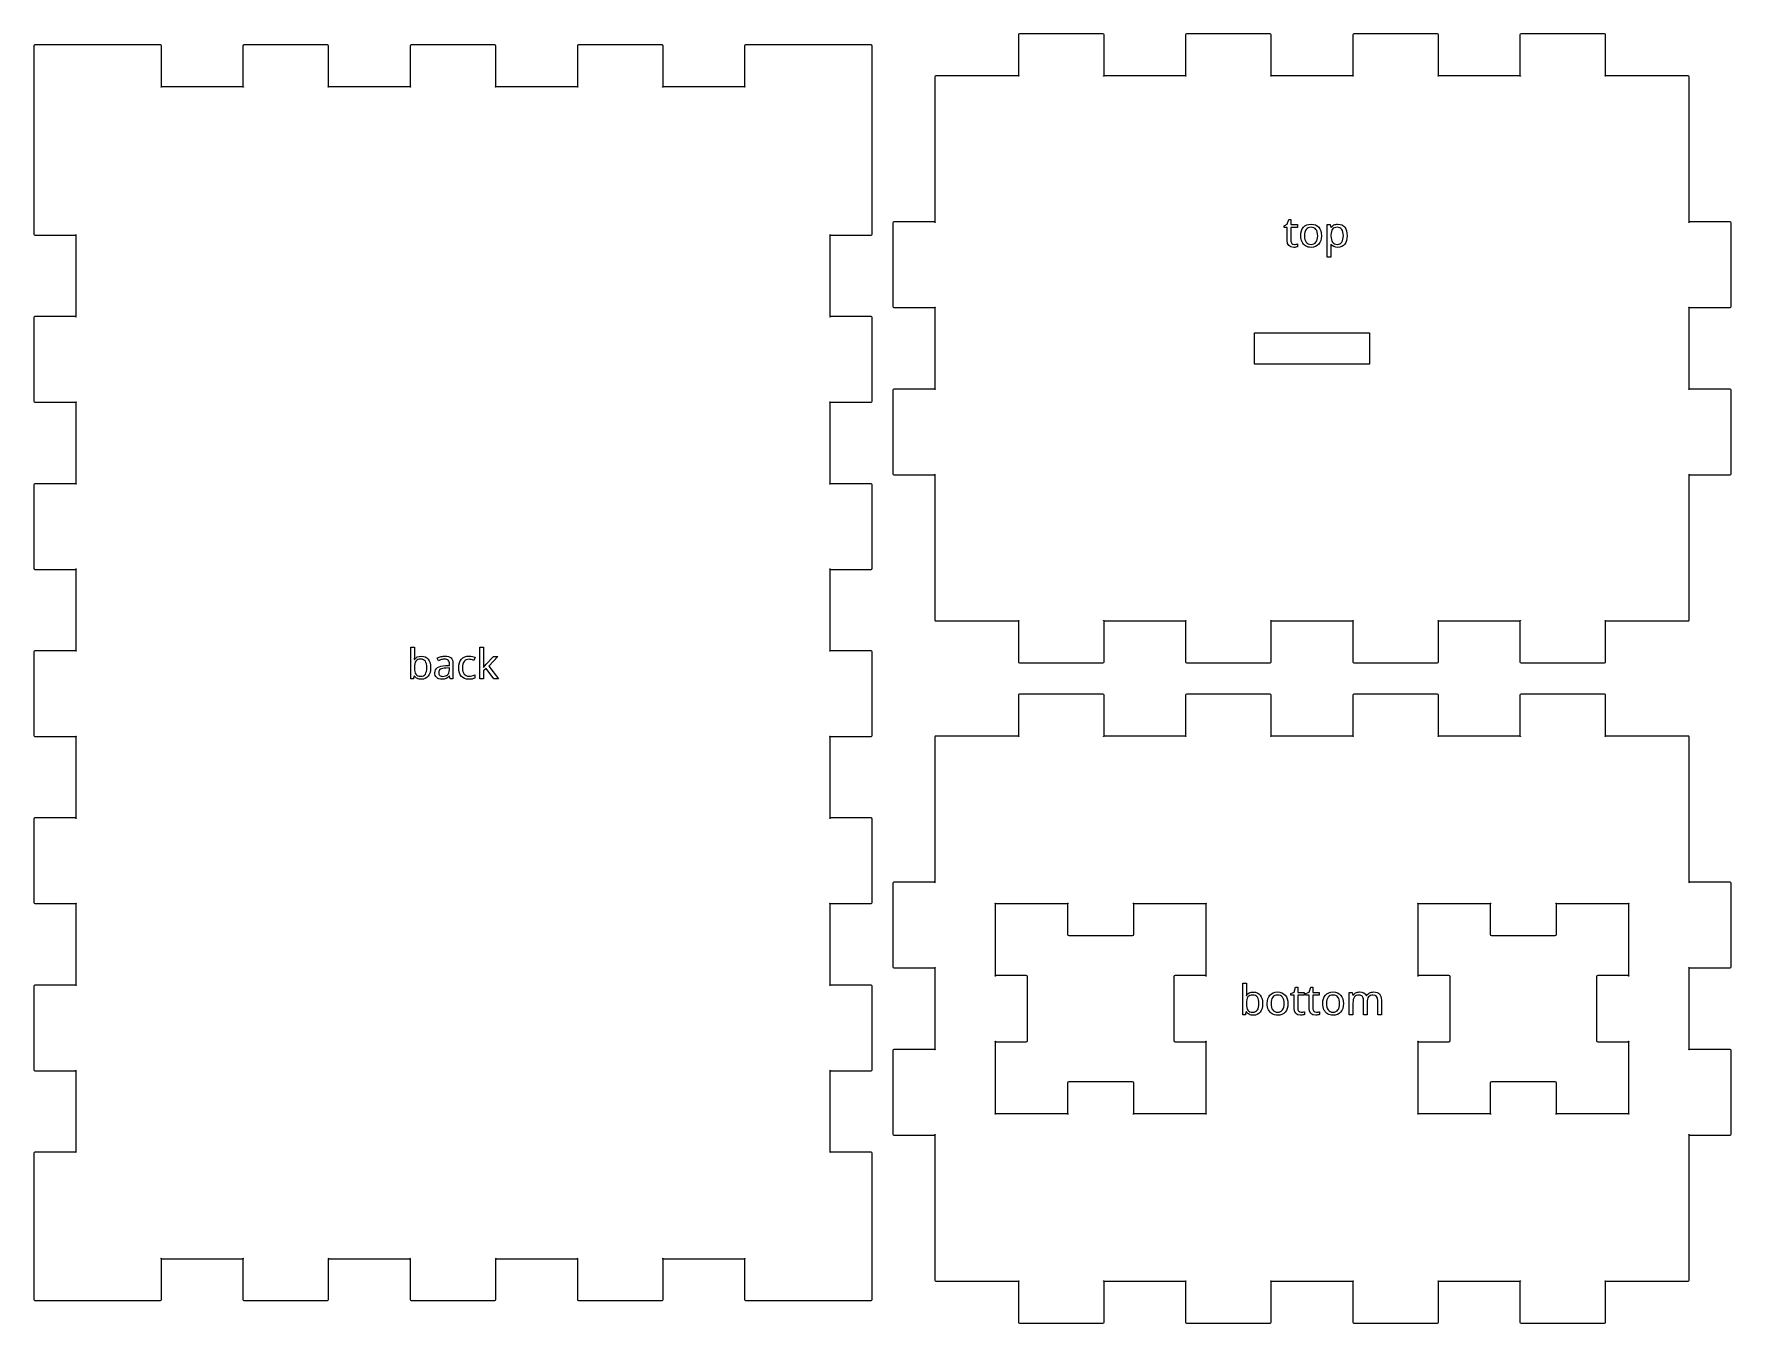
# Model space of a CAD drawing. Header units: millimetres. Extents: x 4 to 597, y 21 to 392.
# Drawn here: x 3.8 to 166.2, y 21 to 144.4 of the extents above; entities that cross this region are included whole.
import ezdxf

# ---------------------------------------------------------------- set-up
doc = ezdxf.new("R2010")
doc.units = ezdxf.units.MM
doc.layers.add('Layer_1', color=7, linetype='CONTINUOUS')

msp = doc.modelspace()

# ---------------------------------------------------------------- linework, layer by layer
at = {"layer": 'Layer_1', "color": 7}
for p, q in [((3.7934, 143.252), (3.7934, 139.252)), ((7.8934, 143.352), (3.8934, 143.352)), ((15.8934, 143.352), (7.8934, 143.352)), ((15.9934, 139.352), (15.9934, 143.252)), ((23.7934, 143.252), (23.7934, 139.352)), ((31.8934, 143.352), (23.8934, 143.352)), ((31.9934, 139.352), (31.9934, 143.252)), ((39.7934, 143.252), (39.7934, 139.352)), ((47.8934, 143.352), (39.8934, 143.352)), ((47.9934, 139.352), (47.9934, 143.252)), ((55.7934, 143.252), (55.7934, 139.352)), ((63.8934, 143.352), (55.8934, 143.352)), ((63.9934, 139.352), (63.9934, 143.252)), ((71.7934, 143.252), (71.7934, 139.352)), ((79.8934, 143.352), (71.8934, 143.352)), ((83.8934, 143.352), (79.8934, 143.352)), ((83.9934, 139.252), (83.9934, 143.252)), ((97.993404, 144.310309), (97.993404, 140.410309)), ((106.0934, 144.410309), (98.093404, 144.410309)), ((106.1934, 140.410309), (106.1934, 144.310309)), ((113.9934, 144.310309), (113.9934, 140.410309)), ((122.0934, 144.410309), (114.0934, 144.410309)), ((122.1934, 140.410309), (122.1934, 144.310309)), ((129.9934, 144.310309), (129.9934, 140.410309)), ((138.0934, 144.410309), (130.0934, 144.410309)), ((138.1934, 140.410309), (138.1934, 144.310309)), ((145.9934, 144.310309), (145.9934, 140.410309)), ((154.0934, 144.410309), (146.0934, 144.410309)), ((154.1934, 140.410309), (154.1934, 144.310309)), ((89.993404, 140.310309), (89.993404, 126.410309)), ((97.993404, 140.410309), (90.093404, 140.410309)), ((113.9934, 140.410309), (106.1934, 140.410309)), ((129.9934, 140.410309), (122.1934, 140.410309)), ((145.9934, 140.410309), (138.1934, 140.410309)), ((162.0934, 140.410309), (154.1934, 140.410309)), ((162.1934, 126.410309), (162.1934, 140.310309)), ((3.7934, 139.252), (3.7934, 125.252)), ((23.7934, 139.352), (15.9934, 139.352)), ((39.7934, 139.352), (31.9934, 139.352)), ((55.7934, 139.352), (47.9934, 139.352)), ((71.7934, 139.352), (63.9934, 139.352)), ((83.9934, 125.252), (83.9934, 139.252)), ((3.8934, 125.152), (7.7934, 125.152)), ((7.7934, 125.152), (7.7934, 117.352)), ((79.9934, 117.352), (79.9934, 125.152)), ((79.9934, 125.152), (83.8934, 125.152)), ((85.993404, 126.310309), (85.993404, 118.310309)), ((89.993404, 126.410309), (86.093404, 126.410309)), ((123.41692, 126.052929), (123.72356, 126.193559)), ((123.41692, 125.884969), (123.41692, 126.052929)), ((123.71966, 125.884969), (123.41692, 125.884969)), ((123.71966, 124.636919), (123.71966, 125.884969)), ((123.72356, 126.193559), (123.86419, 126.650589)), ((123.86419, 126.650589), (124.07317, 126.650589)), ((124.07317, 126.650589), (124.07317, 126.158399)), ((124.07317, 126.158399), (124.69231, 126.158399)), ((124.69231, 125.884969), (124.07317, 125.884969)), ((124.07317, 125.884969), (124.07317, 124.646679)), ((124.69231, 126.158399), (124.69231, 125.884969)), ((125.37981, 125.090059), (125.37981, 125.090059)), ((126.99895, 125.090059), (126.99895, 125.090059)), ((127.5558, 123.052929), (127.5558, 126.158399)), ((127.5558, 126.158399), (127.84486, 126.158399)), ((127.84486, 126.158399), (127.89176, 125.865429)), ((127.89176, 125.865429), (127.90736, 125.865429)), ((127.90715, 125.158419), (127.90715, 125.090019)), ((128.51262, 125.902519), (128.51262, 125.902559)), ((166.0934, 126.410309), (162.1934, 126.410309)), ((166.1934, 118.310309), (166.1934, 126.310309)), ((124.40912, 124.261929), (124.40911, 124.261939)), ((124.70794, 124.306839), (124.70794, 124.037309)), ((127.90716, 124.285379), (127.88376, 124.285379)), ((127.88376, 124.285379), (127.89176, 124.205279)), ((127.90736, 123.933789), (127.90736, 123.052929)), ((128.57142, 123.974779), (128.57122, 123.974829)), ((127.90736, 123.052929), (127.5558, 123.052929)), ((3.7934, 117.252), (3.7934, 109.252)), ((7.7934, 117.352), (3.8934, 117.352)), ((83.8934, 117.352), (79.9934, 117.352)), ((83.9934, 109.252), (83.9934, 117.252)), ((86.093404, 118.210309), (89.993404, 118.210309)), ((89.993404, 118.210309), (89.993404, 110.410309)), ((162.1934, 110.410309), (162.1934, 118.210309)), ((162.1934, 118.210309), (166.0934, 118.210309)), ((120.59348, 115.810249), (131.593332, 115.810249)), ((120.59348, 112.810398), (120.59348, 115.810249)), ((131.593332, 115.810249), (131.593332, 112.810398)), ((131.593332, 112.810398), (120.59348, 112.810398)), ((3.8934, 109.152), (7.7934, 109.152)), ((7.7934, 109.152), (7.7934, 101.352)), ((79.9934, 101.352), (79.9934, 109.152)), ((79.9934, 109.152), (83.8934, 109.152)), ((85.993404, 110.310309), (85.993404, 102.310309)), ((89.993404, 110.410309), (86.093404, 110.410309)), ((166.0934, 110.410309), (162.1934, 110.410309)), ((166.1934, 102.310309), (166.1934, 110.310309)), ((3.7934, 101.252), (3.7934, 93.252)), ((7.7934, 101.352), (3.8934, 101.352)), ((83.8934, 101.352), (79.9934, 101.352)), ((83.9934, 93.252), (83.9934, 101.252)), ((86.093404, 102.210309), (89.993404, 102.210309)), ((89.993404, 102.210309), (89.993404, 88.310309)), ((162.1934, 88.310309), (162.1934, 102.210309)), ((162.1934, 102.210309), (166.0934, 102.210309)), ((3.8934, 93.152), (7.7934, 93.152)), ((7.7934, 93.152), (7.7934, 85.352)), ((79.9934, 85.352), (79.9934, 93.152)), ((79.9934, 93.152), (83.8934, 93.152)), ((90.093404, 88.210309), (97.993404, 88.210309)), ((97.993404, 88.210309), (97.993404, 84.310309)), ((106.1934, 84.310309), (106.1934, 88.210309)), ((106.1934, 88.210309), (113.9934, 88.210309)), ((113.9934, 88.210309), (113.9934, 84.310309)), ((122.1934, 84.310309), (122.1934, 88.210309)), ((122.1934, 88.210309), (129.9934, 88.210309)), ((129.9934, 88.210309), (129.9934, 84.310309)), ((138.1934, 84.310309), (138.1934, 88.210309)), ((138.1934, 88.210309), (145.9934, 88.210309)), ((145.9934, 88.210309), (145.9934, 84.310309)), ((154.1934, 84.310309), (154.1934, 88.210309)), ((154.1934, 88.210309), (162.0934, 88.210309)), ((3.7934, 85.252), (3.7934, 77.252)), ((7.7934, 85.352), (3.8934, 85.352)), ((39.852384, 82.663719), (39.852384, 85.702781)), ((39.852384, 85.702781), (40.203946, 85.702781)), ((40.184415, 84.523094), (40.203946, 84.523094)), ((40.203946, 85.702781), (40.203946, 84.9645)), ((40.809415, 84.552391), (40.809415, 84.552391)), ((40.868009, 84.843406), (40.868009, 84.843406)), ((42.500822, 84.396141), (42.3934, 84.659812)), ((46.004728, 84.732078), (45.897306, 84.439109)), ((46.477384, 82.663719), (46.477384, 85.702781)), ((46.477384, 85.702781), (46.825041, 85.702781)), ((46.825041, 85.702781), (46.825041, 84.114891)), ((47.0809, 84.083641), (47.766447, 84.80825)), ((48.176603, 84.80825), (47.309416, 83.892234)), ((47.766447, 84.80825), (48.176603, 84.80825)), ((83.8934, 85.352), (79.9934, 85.352)), ((83.9934, 77.252), (83.9934, 85.252)), ((40.203947, 82.935203), (40.176603, 82.935203)), ((40.203947, 83.747703), (40.203947, 83.732078)), ((42.912931, 82.907859), (42.912931, 82.907859)), ((43.186369, 83.943016), (43.54965, 83.956687)), ((43.545744, 83.712547), (43.229337, 83.698875)), ((43.545744, 83.519187), (43.545744, 83.712547)), ((43.54965, 83.956687), (43.54965, 84.083641)), ((43.569181, 82.968406), (43.553556, 82.968406)), ((43.63754, 82.663719), (43.569181, 82.968406)), ((43.8934, 84.124656), (43.8934, 82.663719)), ((45.969572, 83.052391), (45.969572, 82.739891)), ((46.825041, 84.114891), (46.809416, 83.767234)), ((46.809416, 83.767234), (46.825041, 83.767234)), ((46.825041, 83.767234), (46.944181, 83.919578)), ((47.069181, 83.663719), (46.825041, 83.450828)), ((46.825041, 83.450828), (46.825041, 82.663719)), ((46.944181, 83.919578), (47.0809, 84.083641)), ((47.813322, 82.663719), (47.069181, 83.663719)), ((47.309416, 83.892234), (48.23715, 82.663719)), ((98.093404, 84.210309), (106.0934, 84.210309)), ((114.0934, 84.210309), (122.0934, 84.210309)), ((130.0934, 84.210309), (138.0934, 84.210309)), ((146.0934, 84.210309), (154.0934, 84.210309)), ((40.104337, 82.663719), (39.852384, 82.663719)), ((43.8934, 82.663719), (43.63754, 82.663719)), ((45.416837, 82.624656), (45.416837, 82.624656)), ((46.825041, 82.663719), (46.477384, 82.663719)), ((48.23715, 82.663719), (47.813322, 82.663719)), ((97.993404, 81.096199), (97.993404, 77.196199)), ((106.0934, 81.196199), (98.093404, 81.196199)), ((106.1934, 77.196199), (106.1934, 81.096199)), ((113.9934, 81.096199), (113.9934, 77.196199)), ((122.0934, 81.196199), (114.0934, 81.196199)), ((122.1934, 77.196199), (122.1934, 81.096199)), ((129.9934, 81.096199), (129.9934, 77.196199)), ((138.0934, 81.196199), (130.0934, 81.196199)), ((138.1934, 77.196199), (138.1934, 81.096199)), ((145.9934, 81.096199), (145.9934, 77.196199)), ((154.0934, 81.196199), (146.0934, 81.196199)), ((154.1934, 77.196199), (154.1934, 81.096199)), ((3.8934, 77.152), (7.7934, 77.152)), ((7.7934, 77.152), (7.7934, 69.352)), ((79.9934, 69.352), (79.9934, 77.152)), ((79.9934, 77.152), (83.8934, 77.152)), ((89.993404, 77.096199), (89.993404, 63.196199)), ((97.993404, 77.196199), (90.093404, 77.196199)), ((113.9934, 77.196199), (106.1934, 77.196199)), ((129.9934, 77.196199), (122.1934, 77.196199)), ((145.9934, 77.196199), (138.1934, 77.196199)), ((162.0934, 77.196199), (154.1934, 77.196199)), ((162.1934, 63.196199), (162.1934, 77.096199)), ((3.7934, 69.252), (3.7934, 61.252)), ((7.7934, 69.352), (3.8934, 69.352)), ((83.8934, 69.352), (79.9934, 69.352)), ((83.9934, 61.252), (83.9934, 69.252)), ((85.993404, 63.096199), (85.993404, 55.096199)), ((89.993404, 63.196199), (86.093404, 63.196199)), ((166.0934, 63.196199), (162.1934, 63.196199)), ((166.1934, 55.096199), (166.1934, 63.096199)), ((3.8934, 61.152), (7.7934, 61.152)), ((7.7934, 61.152), (7.7934, 53.352)), ((79.9934, 53.352), (79.9934, 61.152)), ((79.9934, 61.152), (83.8934, 61.152)), ((95.814629, 58.215539), (95.814629, 61.154819)), ((95.814629, 61.154819), (98.753949, 61.154819)), ((98.753949, 61.154819), (102.710336, 61.154819)), ((102.710336, 61.154819), (102.710336, 58.215539)), ((109.036476, 58.215539), (109.036476, 61.154819)), ((109.036476, 61.154819), (112.992866, 61.154819)), ((112.992866, 61.154819), (115.932176, 61.154819)), ((115.932176, 61.154819), (115.932176, 58.215539)), ((136.254636, 58.215539), (136.254636, 61.154819)), ((136.254636, 61.154819), (139.193956, 61.154819)), ((139.193956, 61.154819), (143.150336, 61.154819)), ((143.150336, 61.154819), (143.150336, 58.215539)), ((149.476476, 58.215539), (149.476476, 61.154819)), ((149.476476, 61.154819), (153.432866, 61.154819)), ((153.432866, 61.154819), (156.372176, 61.154819)), ((156.372176, 61.154819), (156.372176, 58.215539)), ((95.814629, 54.259219), (95.814629, 58.215539)), ((102.822216, 58.103669), (108.924606, 58.103669)), ((115.932176, 58.215539), (115.932176, 54.259219)), ((136.254636, 54.259219), (136.254636, 58.215539)), ((143.262216, 58.103669), (149.364606, 58.103669)), ((156.372176, 58.215539), (156.372176, 54.259219)), ((86.093404, 54.996199), (89.993404, 54.996199)), ((89.993404, 54.996199), (89.993404, 47.196199)), ((98.753949, 54.259219), (95.814629, 54.259219)), ((98.865819, 48.045059), (98.865819, 54.147349)), ((112.880986, 54.147349), (112.880986, 48.045059)), ((115.932176, 54.259219), (112.992866, 54.259219)), ((139.193956, 54.259219), (136.254636, 54.259219)), ((139.305826, 48.045059), (139.305826, 54.147349)), ((153.320986, 54.147349), (153.320986, 48.045059)), ((156.372176, 54.259219), (153.432866, 54.259219)), ((162.1934, 47.196199), (162.1934, 54.996199)), ((162.1934, 54.996199), (166.0934, 54.996199)), ((3.7934, 53.252), (3.7934, 45.252)), ((7.7934, 53.352), (3.8934, 53.352)), ((83.8934, 53.352), (79.9934, 53.352)), ((83.9934, 45.252), (83.9934, 53.252)), ((119.46939, 50.507889), (119.46939, 53.546949)), ((119.46939, 53.546949), (119.82095, 53.546949)), ((119.80145, 52.367269), (119.82095, 52.367269)), ((119.82095, 53.546949), (119.82095, 52.808669)), ((120.4264, 52.396599), (120.4264, 52.396579)), ((120.48501, 52.687579), (120.485, 52.687599)), ((124.07483, 52.546949), (124.38147, 52.687579)), ((124.07483, 52.378979), (124.07483, 52.546949)), ((124.37757, 52.378979), (124.07483, 52.378979)), ((124.37757, 51.130939), (124.37757, 52.378979)), ((124.38147, 52.687579), (124.5221, 53.144609)), ((124.5221, 53.144609), (124.73108, 53.144609)), ((124.73108, 53.144609), (124.73108, 52.652419)), ((124.73108, 52.652419), (125.35022, 52.652419)), ((125.35022, 52.378979), (124.73108, 52.378979)), ((124.73108, 52.378979), (124.73108, 51.140699)), ((125.35022, 52.652419), (125.35022, 52.378979)), ((125.51819, 52.546949), (125.82483, 52.687579)), ((125.51819, 52.378979), (125.51819, 52.546949)), ((125.82093, 52.378979), (125.51819, 52.378979)), ((125.82093, 51.130939), (125.82093, 52.378979)), ((125.82483, 52.687579), (125.96546, 53.144609)), ((125.96546, 53.144609), (126.17444, 53.144609)), ((126.17444, 53.144609), (126.17444, 52.652419)), ((126.17444, 52.652419), (126.79358, 52.652419)), ((126.79358, 52.378979), (126.17444, 52.378979)), ((126.17444, 52.378979), (126.17444, 51.140699)), ((126.79358, 52.652419), (126.79358, 52.378979)), ((129.65687, 50.507909), (129.65687, 52.652439)), ((129.65687, 52.652439), (129.94007, 52.652439)), ((129.94007, 52.652439), (129.99277, 52.359469)), ((129.99277, 52.359469), (130.01227, 52.359469)), ((131.30134, 52.332139), (131.32084, 52.332139)), ((119.72134, 50.507889), (119.46939, 50.507889)), ((119.82094, 50.779369), (119.79364, 50.779369)), ((119.82093, 51.591889), (119.82093, 51.576289)), ((122.17444, 51.584079), (122.17444, 51.584079)), ((123.79358, 51.584079), (123.79358, 51.584079)), ((125.06703, 50.755949), (125.06702, 50.755959)), ((125.36585, 50.800859), (125.36585, 50.531329)), ((126.51039, 50.755949), (126.51038, 50.755959)), ((126.80921, 50.800859), (126.80921, 50.531329)), ((127.48108, 51.584079), (127.48108, 51.584079)), ((129.10022, 51.584079), (129.10022, 51.584079)), ((130.00843, 50.507909), (129.65687, 50.507909)), ((130.00843, 51.619239), (130.00843, 50.507909)), ((131.02015, 50.507909), (131.02015, 51.888769)), ((131.36976, 50.507909), (131.02015, 50.507909)), ((131.36976, 51.691499), (131.36976, 50.507909)), ((132.38538, 50.507909), (132.38538, 51.888769)), ((132.73295, 50.507869), (132.38538, 50.507909)), ((132.73295, 51.904349), (132.73295, 50.507869)), ((85.993404, 47.096199), (85.993404, 39.096199)), ((89.993404, 47.196199), (86.093404, 47.196199)), ((95.814629, 43.976859), (95.814629, 47.933179)), ((95.814629, 47.933179), (98.753949, 47.933179)), ((112.992866, 47.933179), (115.932176, 47.933179)), ((115.932176, 47.933179), (115.932176, 43.976859)), ((136.254636, 43.976859), (136.254636, 47.933179)), ((136.254636, 47.933179), (139.193956, 47.933179)), ((153.432866, 47.933179), (156.372176, 47.933179)), ((156.372176, 47.933179), (156.372176, 43.976859)), ((166.0934, 47.196199), (162.1934, 47.196199)), ((166.1934, 39.096199), (166.1934, 47.096199)), ((3.8934, 45.152), (7.7934, 45.152)), ((7.7934, 45.152), (7.7934, 37.352)), ((79.9934, 37.352), (79.9934, 45.152)), ((79.9934, 45.152), (83.8934, 45.152)), ((95.814629, 41.037579), (95.814629, 43.976859)), ((102.710336, 43.976859), (102.710336, 41.037579)), ((108.924606, 44.088729), (102.822216, 44.088729)), ((109.036476, 41.037579), (109.036476, 43.976859)), ((115.932176, 43.976859), (115.932176, 41.037579)), ((136.254636, 41.037579), (136.254636, 43.976859)), ((143.150336, 43.976859), (143.150336, 41.037579)), ((149.364606, 44.088729), (143.262216, 44.088729)), ((149.476476, 41.037579), (149.476476, 43.976859)), ((156.372176, 43.976859), (156.372176, 41.037579)), ((98.753949, 41.037579), (95.814629, 41.037579)), ((102.710336, 41.037579), (98.753949, 41.037579)), ((112.992866, 41.037579), (109.036476, 41.037579)), ((115.932176, 41.037579), (112.992866, 41.037579)), ((139.193956, 41.037579), (136.254636, 41.037579)), ((143.150336, 41.037579), (139.193956, 41.037579)), ((153.432866, 41.037579), (149.476476, 41.037579)), ((156.372176, 41.037579), (153.432866, 41.037579)), ((86.093404, 38.996199), (89.993404, 38.996199)), ((89.993404, 38.996199), (89.993404, 25.096199)), ((162.1934, 25.096199), (162.1934, 38.996199)), ((162.1934, 38.996199), (166.0934, 38.996199)), ((3.7934, 37.252), (3.7934, 23.252)), ((7.7934, 37.352), (3.8934, 37.352)), ((83.8934, 37.352), (79.9934, 37.352)), ((83.9934, 23.252), (83.9934, 37.252)), ((15.9934, 23.252), (15.9934, 27.152)), ((15.9934, 27.152), (23.7934, 27.152)), ((23.7934, 27.152), (23.7934, 23.252)), ((31.9934, 23.252), (31.9934, 27.152)), ((31.9934, 27.152), (39.7934, 27.152)), ((39.7934, 27.152), (39.7934, 23.252)), ((47.9934, 23.252), (47.9934, 27.152)), ((47.9934, 27.152), (55.7934, 27.152)), ((55.7934, 27.152), (55.7934, 23.252)), ((63.9934, 23.252), (63.9934, 27.152)), ((63.9934, 27.152), (71.7934, 27.152)), ((71.7934, 27.152), (71.7934, 23.252)), ((90.093404, 24.996199), (97.993404, 24.996199)), ((97.993404, 24.996199), (97.993404, 21.096199)), ((106.1934, 21.096199), (106.1934, 24.996199)), ((106.1934, 24.996199), (113.9934, 24.996199)), ((113.9934, 24.996199), (113.9934, 21.096199)), ((122.1934, 21.096199), (122.1934, 24.996199)), ((122.1934, 24.996199), (129.9934, 24.996199)), ((129.9934, 24.996199), (129.9934, 21.096199)), ((138.1934, 21.096199), (138.1934, 24.996199)), ((138.1934, 24.996199), (145.9934, 24.996199)), ((145.9934, 24.996199), (145.9934, 21.096199)), ((154.1934, 21.096199), (154.1934, 24.996199)), ((154.1934, 24.996199), (162.0934, 24.996199)), ((3.8934, 23.152), (7.8934, 23.152)), ((7.8934, 23.152), (15.8934, 23.152)), ((23.8934, 23.152), (31.8934, 23.152)), ((39.8934, 23.152), (47.8934, 23.152)), ((55.8934, 23.152), (63.8934, 23.152)), ((71.8934, 23.152), (79.8934, 23.152)), ((79.8934, 23.152), (83.8934, 23.152)), ((98.093404, 20.996199), (106.0934, 20.996199)), ((114.0934, 20.996199), (122.0934, 20.996199)), ((130.0934, 20.996199), (138.0934, 20.996199)), ((146.0934, 20.996199), (154.0934, 20.996199))]:
    msp.add_line(p, q, dxfattribs=at)
for points in [[(3.8934, 143.352), (3.8384, 143.352), (3.7934, 143.307), (3.7934, 143.252)], [(15.9934, 143.252), (15.9934, 143.307), (15.9484, 143.352), (15.8934, 143.352)], [(23.8934, 143.352), (23.8384, 143.352), (23.7934, 143.307), (23.7934, 143.252)], [(31.9934, 143.252), (31.9934, 143.307), (31.9484, 143.352), (31.8934, 143.352)], [(39.8934, 143.352), (39.8384, 143.352), (39.7934, 143.307), (39.7934, 143.252)], [(47.9934, 143.252), (47.9934, 143.307), (47.9484, 143.352), (47.8934, 143.352)], [(55.8934, 143.352), (55.8384, 143.352), (55.7934, 143.307), (55.7934, 143.252)], [(63.9934, 143.252), (63.9934, 143.307), (63.9484, 143.352), (63.8934, 143.352)], [(71.8934, 143.352), (71.8384, 143.352), (71.7934, 143.307), (71.7934, 143.252)], [(83.9934, 143.252), (83.9934, 143.307), (83.9484, 143.352), (83.8934, 143.352)], [(98.093404, 144.410309), (98.038404, 144.410309), (97.993404, 144.365309), (97.993404, 144.310309)], [(106.1934, 144.310309), (106.1934, 144.365309), (106.1484, 144.410309), (106.0934, 144.410309)], [(114.0934, 144.410309), (114.0384, 144.410309), (113.9934, 144.365309), (113.9934, 144.310309)], [(122.1934, 144.310309), (122.1934, 144.365309), (122.1484, 144.410309), (122.0934, 144.410309)], [(130.0934, 144.410309), (130.0384, 144.410309), (129.9934, 144.365309), (129.9934, 144.310309)], [(138.1934, 144.310309), (138.1934, 144.365309), (138.1484, 144.410309), (138.0934, 144.410309)], [(146.0934, 144.410309), (146.0384, 144.410309), (145.9934, 144.365309), (145.9934, 144.310309)], [(154.1934, 144.310309), (154.1934, 144.365309), (154.1484, 144.410309), (154.0934, 144.410309)], [(90.093404, 140.410309), (90.038404, 140.410309), (89.993404, 140.365309), (89.993404, 140.310309)], [(97.993404, 140.410309), (97.993404, 140.310309), (98.093404, 140.410309), (97.993404, 140.410309)], [(106.1934, 140.410309), (106.0934, 140.410309), (106.1934, 140.310309), (106.1934, 140.410309)], [(113.9934, 140.410309), (113.9934, 140.310309), (114.0934, 140.410309), (113.9934, 140.410309)], [(122.1934, 140.410309), (122.0934, 140.410309), (122.1934, 140.310309), (122.1934, 140.410309)], [(129.9934, 140.410309), (129.9934, 140.310309), (130.0934, 140.410309), (129.9934, 140.410309)], [(138.1934, 140.410309), (138.0934, 140.410309), (138.1934, 140.310309), (138.1934, 140.410309)], [(145.9934, 140.410309), (145.9934, 140.310309), (146.0934, 140.410309), (145.9934, 140.410309)], [(154.1934, 140.410309), (154.0934, 140.410309), (154.1934, 140.310309), (154.1934, 140.410309)], [(162.1934, 140.310309), (162.1934, 140.365309), (162.1484, 140.410309), (162.0934, 140.410309)], [(15.9934, 139.352), (15.8934, 139.352), (15.9934, 139.252), (15.9934, 139.352)], [(23.7934, 139.352), (23.7934, 139.252), (23.8934, 139.352), (23.7934, 139.352)], [(31.9934, 139.352), (31.8934, 139.352), (31.9934, 139.252), (31.9934, 139.352)], [(39.7934, 139.352), (39.7934, 139.252), (39.8934, 139.352), (39.7934, 139.352)], [(47.9934, 139.352), (47.8934, 139.352), (47.9934, 139.252), (47.9934, 139.352)], [(55.7934, 139.352), (55.7934, 139.252), (55.8934, 139.352), (55.7934, 139.352)], [(63.9934, 139.352), (63.8934, 139.352), (63.9934, 139.252), (63.9934, 139.352)], [(71.7934, 139.352), (71.7934, 139.252), (71.8934, 139.352), (71.7934, 139.352)], [(3.7934, 125.252), (3.7934, 125.197), (3.8384, 125.152), (3.8934, 125.152)], [(7.7934, 125.152), (7.8934, 125.152), (7.7934, 125.252), (7.7934, 125.152)], [(79.9934, 125.152), (79.9934, 125.252), (79.8934, 125.152), (79.9934, 125.152)], [(83.8934, 125.152), (83.9484, 125.152), (83.9934, 125.197), (83.9934, 125.252)], [(86.093404, 126.410309), (86.038404, 126.410309), (85.993404, 126.365309), (85.993404, 126.310309)], [(89.993404, 126.410309), (89.993404, 126.310309), (90.093404, 126.410309), (89.993404, 126.410309)], [(125.01653, 125.090059), (125.01653, 125.439019), (125.10377, 125.710506), (125.27825, 125.904519)], [(125.13763, 124.500219), (125.056897, 124.669492), (125.01653, 124.866106), (125.01653, 125.090059)], [(125.27825, 125.904519), (125.45273, 126.099832), (125.697523, 126.197489), (126.01263, 126.197489)], [(126.00286, 125.902559), (125.587493, 125.902559), (125.37981, 125.631726), (125.37981, 125.090059)], [(125.37981, 125.090059), (125.37981, 124.820532), (125.432547, 124.615456), (125.53802, 124.474829)], [(126.47356, 125.697489), (126.366793, 125.834202), (126.209893, 125.902559), (126.00286, 125.902559)], [(126.01263, 126.197489), (126.31471, 126.197489), (126.554293, 126.097879), (126.73138, 125.898659)], [(126.63567, 125.090059), (126.63567, 125.359592), (126.581633, 125.562069), (126.47356, 125.697489)], [(126.47552, 124.474829), (126.582287, 124.615456), (126.63567, 124.820532), (126.63567, 125.090059)], [(126.73138, 125.898659), (126.90976, 125.700739), (126.99895, 125.431206), (126.99895, 125.090059)], [(126.99895, 125.090059), (126.99895, 124.739799), (126.91041, 124.466362), (126.73333, 124.269749)], [(128.05168, 125.722879), (127.957927, 125.603086), (127.90975, 125.414932), (127.90715, 125.158419)], [(127.90715, 125.090019), (127.90715, 124.799659), (127.955327, 124.589372), (128.05168, 124.459159)], [(127.90736, 125.865429), (127.990693, 125.982622), (128.087047, 126.067259), (128.19642, 126.119339)], [(128.51262, 125.902559), (128.30038, 125.902559), (128.146733, 125.842666), (128.05168, 125.722879)], [(128.19642, 126.119339), (128.305793, 126.171406), (128.432097, 126.197439), (128.57533, 126.197439)], [(128.94035, 125.693539), (128.84009, 125.832859), (128.697513, 125.902519), (128.51262, 125.902519)], [(128.57533, 126.197439), (128.853977, 126.197439), (129.07012, 126.100432), (129.22376, 125.906419)], [(129.09269, 125.093929), (129.09269, 125.355649), (129.04191, 125.555519), (128.94035, 125.693539)], [(128.94035, 124.484559), (129.04191, 124.630392), (129.09269, 124.833516), (129.09269, 125.093929)], [(129.22376, 125.906419), (129.378713, 125.713712), (129.45619, 125.441576), (129.45619, 125.090009)], [(129.45619, 125.090009), (129.45619, 124.739749), (129.378713, 124.466312), (129.22376, 124.269699)], [(162.1934, 126.410309), (162.0934, 126.410309), (162.1934, 126.310309), (162.1934, 126.410309)], [(166.1934, 126.310309), (166.1934, 126.365309), (166.1484, 126.410309), (166.0934, 126.410309)], [(124.34856, 123.974809), (123.929293, 123.974809), (123.71966, 124.195512), (123.71966, 124.636919)], [(124.07317, 124.646679), (124.07317, 124.522986), (124.10247, 124.427936), (124.16107, 124.361529)], [(124.16107, 124.361529), (124.220937, 124.295129), (124.30362, 124.261929), (124.40912, 124.261929)], [(124.5556, 123.996309), (124.487887, 123.981976), (124.418873, 123.974809), (124.34856, 123.974809)], [(124.40911, 124.261939), (124.45471, 124.261939), (124.508097, 124.266506), (124.56927, 124.275639)], [(124.70794, 124.037309), (124.675407, 124.022976), (124.624627, 124.009309), (124.5556, 123.996309)], [(124.56927, 124.275639), (124.63047, 124.284772), (124.676693, 124.295172), (124.70794, 124.306839)], [(125.48333, 124.109599), (125.33359, 124.200739), (125.218357, 124.330946), (125.13763, 124.500219)], [(125.99895, 123.974829), (125.804943, 123.974829), (125.63307, 124.019752), (125.48333, 124.109599)], [(125.53802, 124.474829), (125.644787, 124.335509), (125.801687, 124.265849), (126.00872, 124.265849)], [(126.73333, 124.269749), (126.556243, 124.073136), (126.31145, 123.974829), (125.99895, 123.974829)], [(126.00872, 124.265849), (126.213147, 124.265849), (126.368747, 124.335509), (126.47552, 124.474829)], [(127.89176, 124.205279), (127.90216, 124.103712), (127.90736, 124.013216), (127.90736, 123.933789)], [(128.57122, 123.974829), (128.28346, 123.974829), (128.062107, 124.078346), (127.90716, 124.285379)], [(128.05168, 124.459159), (128.148033, 124.330259), (128.304283, 124.265809), (128.52043, 124.265809)], [(128.52043, 124.265809), (128.700117, 124.265809), (128.84009, 124.338726), (128.94035, 124.484559)], [(129.22376, 124.269699), (129.068813, 124.073086), (128.851367, 123.974779), (128.57142, 123.974779)], [(3.8934, 117.352), (3.8384, 117.352), (3.7934, 117.307), (3.7934, 117.252)], [(7.7934, 117.352), (7.7934, 117.252), (7.8934, 117.352), (7.7934, 117.352)], [(79.9934, 117.352), (79.8934, 117.352), (79.9934, 117.252), (79.9934, 117.352)], [(83.9934, 117.252), (83.9934, 117.307), (83.9484, 117.352), (83.8934, 117.352)], [(85.993404, 118.310309), (85.993404, 118.255309), (86.038404, 118.210309), (86.093404, 118.210309)], [(89.993404, 118.210309), (90.093404, 118.210309), (89.993404, 118.310309), (89.993404, 118.210309)], [(162.1934, 118.210309), (162.1934, 118.310309), (162.0934, 118.210309), (162.1934, 118.210309)], [(166.0934, 118.210309), (166.1484, 118.210309), (166.1934, 118.255309), (166.1934, 118.310309)], [(3.7934, 109.252), (3.7934, 109.197), (3.8384, 109.152), (3.8934, 109.152)], [(7.7934, 109.152), (7.8934, 109.152), (7.7934, 109.252), (7.7934, 109.152)], [(79.9934, 109.152), (79.9934, 109.252), (79.8934, 109.152), (79.9934, 109.152)], [(83.8934, 109.152), (83.9484, 109.152), (83.9934, 109.197), (83.9934, 109.252)], [(86.093404, 110.410309), (86.038404, 110.410309), (85.993404, 110.365309), (85.993404, 110.310309)], [(89.993404, 110.410309), (89.993404, 110.310309), (90.093404, 110.410309), (89.993404, 110.410309)], [(162.1934, 110.410309), (162.0934, 110.410309), (162.1934, 110.310309), (162.1934, 110.410309)], [(166.1934, 110.310309), (166.1934, 110.365309), (166.1484, 110.410309), (166.0934, 110.410309)], [(3.8934, 101.352), (3.8384, 101.352), (3.7934, 101.307), (3.7934, 101.252)], [(7.7934, 101.352), (7.7934, 101.252), (7.8934, 101.352), (7.7934, 101.352)], [(79.9934, 101.352), (79.8934, 101.352), (79.9934, 101.252), (79.9934, 101.352)], [(83.9934, 101.252), (83.9934, 101.307), (83.9484, 101.352), (83.8934, 101.352)], [(85.993404, 102.310309), (85.993404, 102.255309), (86.038404, 102.210309), (86.093404, 102.210309)], [(89.993404, 102.210309), (90.093404, 102.210309), (89.993404, 102.310309), (89.993404, 102.210309)], [(162.1934, 102.210309), (162.1934, 102.310309), (162.0934, 102.210309), (162.1934, 102.210309)], [(166.0934, 102.210309), (166.1484, 102.210309), (166.1934, 102.255309), (166.1934, 102.310309)], [(3.7934, 93.252), (3.7934, 93.197), (3.8384, 93.152), (3.8934, 93.152)], [(7.7934, 93.152), (7.8934, 93.152), (7.7934, 93.252), (7.7934, 93.152)], [(79.9934, 93.152), (79.9934, 93.252), (79.8934, 93.152), (79.9934, 93.152)], [(83.8934, 93.152), (83.9484, 93.152), (83.9934, 93.197), (83.9934, 93.252)], [(89.993404, 88.310309), (89.993404, 88.255309), (90.038404, 88.210309), (90.093404, 88.210309)], [(97.993404, 88.210309), (98.093404, 88.210309), (97.993404, 88.310309), (97.993404, 88.210309)], [(106.1934, 88.210309), (106.1934, 88.310309), (106.0934, 88.210309), (106.1934, 88.210309)], [(113.9934, 88.210309), (114.0934, 88.210309), (113.9934, 88.310309), (113.9934, 88.210309)], [(122.1934, 88.210309), (122.1934, 88.310309), (122.0934, 88.210309), (122.1934, 88.210309)], [(129.9934, 88.210309), (130.0934, 88.210309), (129.9934, 88.310309), (129.9934, 88.210309)], [(138.1934, 88.210309), (138.1934, 88.310309), (138.0934, 88.210309), (138.1934, 88.210309)], [(145.9934, 88.210309), (146.0934, 88.210309), (145.9934, 88.310309), (145.9934, 88.210309)], [(154.1934, 88.210309), (154.1934, 88.310309), (154.0934, 88.210309), (154.1934, 88.210309)], [(162.0934, 88.210309), (162.1484, 88.210309), (162.1934, 88.255309), (162.1934, 88.310309)], [(3.8934, 85.352), (3.8384, 85.352), (3.7934, 85.307), (3.7934, 85.252)], [(7.7934, 85.352), (7.7934, 85.252), (7.8934, 85.352), (7.7934, 85.352)], [(40.203946, 84.9645), (40.203946, 84.817365), (40.197436, 84.670229), (40.184415, 84.523094)], [(40.203946, 84.523094), (40.348478, 84.736635), (40.569832, 84.843406), (40.868009, 84.843406)], [(40.809415, 84.552391), (40.59327, 84.552391), (40.438322, 84.491193), (40.344572, 84.368797)], [(41.246915, 84.349266), (41.151863, 84.484682), (41.00603, 84.552391), (40.809415, 84.552391)], [(40.868009, 84.843406), (41.150561, 84.843406), (41.36866, 84.74575), (41.522306, 84.550437)], [(41.522306, 84.550437), (41.675952, 84.356427), (41.752775, 84.084943), (41.752775, 83.735984)], [(42.3934, 84.659812), (42.501473, 84.717104), (42.619311, 84.762026), (42.746916, 84.794578)], [(42.784025, 84.509422), (42.683765, 84.475568), (42.589364, 84.437807), (42.500822, 84.396141)], [(42.746916, 84.794578), (42.87452, 84.82713), (43.000822, 84.843406), (43.125822, 84.843406)], [(43.106291, 84.560203), (42.993009, 84.560203), (42.885587, 84.543276), (42.784025, 84.509422)], [(43.444181, 84.443016), (43.373869, 84.521141), (43.261239, 84.560203), (43.106291, 84.560203)], [(43.125822, 84.843406), (43.384936, 84.843406), (43.577645, 84.786115), (43.703947, 84.671531)], [(43.703947, 84.671531), (43.830249, 84.556948), (43.8934, 84.374656), (43.8934, 84.124656)], [(44.438322, 83.724266), (44.438322, 84.083641), (44.52491, 84.360333), (44.698087, 84.554344)], [(44.698087, 84.554344), (44.872567, 84.749656), (45.120613, 84.847312), (45.442228, 84.847312)], [(45.434416, 84.540672), (45.21827, 84.540672), (45.058765, 84.472313), (44.9559, 84.335594)], [(45.897306, 84.439109), (45.716317, 84.506818), (45.56202, 84.540672), (45.434416, 84.540672)], [(45.442228, 84.847312), (45.546395, 84.847312), (45.649259, 84.836245), (45.750822, 84.814109)], [(45.750822, 84.814109), (45.853687, 84.793276), (45.938322, 84.765932), (46.004728, 84.732078)], [(79.9934, 85.352), (79.8934, 85.352), (79.9934, 85.252), (79.9934, 85.352)], [(83.9934, 85.252), (83.9934, 85.307), (83.9484, 85.352), (83.8934, 85.352)], [(40.176603, 82.935203), (40.136238, 82.778953), (40.11215, 82.688458), (40.104337, 82.663719)], [(40.344572, 84.368797), (40.250822, 84.246401), (40.203947, 84.03937), (40.203947, 83.747703)], [(40.203947, 83.732078), (40.203947, 83.439109), (40.251473, 83.229474), (40.346525, 83.103172)], [(40.481291, 82.702781), (40.368009, 82.754865), (40.275561, 82.832338), (40.203947, 82.935203)], [(40.346525, 83.103172), (40.442879, 82.978172), (40.59978, 82.915672), (40.817228, 82.915672)], [(40.817228, 82.915672), (41.009936, 82.915672), (41.153165, 82.985984), (41.246915, 83.126609)], [(41.5184, 82.913719), (41.36215, 82.72101), (41.145353, 82.624656), (40.868009, 82.624656)], [(41.389494, 83.739891), (41.389494, 84.010724), (41.341967, 84.213849), (41.246915, 84.349266)], [(41.246915, 83.126609), (41.341967, 83.268536), (41.389494, 83.472964), (41.389494, 83.739891)], [(41.752775, 83.735984), (41.752775, 83.381818), (41.67465, 83.107729), (41.5184, 82.913719)], [(42.157072, 83.259422), (42.157072, 83.694318), (42.500171, 83.922183), (43.186369, 83.943016)], [(42.336759, 82.790672), (42.216968, 82.901349), (42.157072, 83.057599), (42.157072, 83.259422)], [(42.690275, 83.581687), (42.578296, 83.512677), (42.522306, 83.403953), (42.522306, 83.255516)], [(42.522306, 83.255516), (42.522306, 83.143536), (42.55616, 83.057599), (42.623869, 82.997703)], [(42.623869, 82.997703), (42.692879, 82.937807), (42.789233, 82.907859), (42.912931, 82.907859)], [(43.229337, 83.698875), (42.983244, 83.68976), (42.803556, 83.650698), (42.690275, 83.581687)], [(42.912931, 82.907859), (43.109546, 82.907859), (43.263843, 82.960594), (43.375822, 83.066062)], [(43.553556, 82.968406), (43.446785, 82.834292), (43.340015, 82.743146), (43.233244, 82.694969)], [(43.375822, 83.066062), (43.489103, 83.172833), (43.545744, 83.323875), (43.545744, 83.519187)], [(43.54965, 84.083641), (43.54965, 84.246401), (43.514494, 84.366193), (43.444181, 84.443016)], [(44.696134, 82.907859), (44.524259, 83.097964), (44.438322, 83.370099), (44.438322, 83.724266)], [(45.416837, 82.624656), (45.108244, 82.624656), (44.868009, 82.719057), (44.696134, 82.907859)], [(44.9559, 84.335594), (44.853035, 84.200177), (44.801603, 83.997703), (44.801603, 83.728172)], [(44.801603, 83.728172), (44.801603, 83.469057), (44.853035, 83.27049), (44.9559, 83.132469)], [(44.9559, 83.132469), (45.058765, 82.99575), (45.211108, 82.927391), (45.412931, 82.927391)], [(45.412931, 82.927391), (45.601733, 82.927391), (45.78728, 82.969057), (45.969572, 83.052391)], [(97.993404, 84.310309), (97.993404, 84.255309), (98.038404, 84.210309), (98.093404, 84.210309)], [(106.0934, 84.210309), (106.1484, 84.210309), (106.1934, 84.255309), (106.1934, 84.310309)], [(113.9934, 84.310309), (113.9934, 84.255309), (114.0384, 84.210309), (114.0934, 84.210309)], [(122.0934, 84.210309), (122.1484, 84.210309), (122.1934, 84.255309), (122.1934, 84.310309)], [(129.9934, 84.310309), (129.9934, 84.255309), (130.0384, 84.210309), (130.0934, 84.210309)], [(138.0934, 84.210309), (138.1484, 84.210309), (138.1934, 84.255309), (138.1934, 84.310309)], [(145.9934, 84.310309), (145.9934, 84.255309), (146.0384, 84.210309), (146.0934, 84.210309)], [(154.0934, 84.210309), (154.1484, 84.210309), (154.1934, 84.255309), (154.1934, 84.310309)], [(40.868009, 82.624656), (40.723478, 82.624656), (40.594572, 82.650698), (40.481291, 82.702781)], [(42.832853, 82.624657), (42.621916, 82.624657), (42.456551, 82.679995), (42.336759, 82.790672)], [(43.233244, 82.694969), (43.127775, 82.648094), (42.994311, 82.624657), (42.832853, 82.624657)], [(45.969572, 82.739891), (45.821134, 82.663068), (45.63689, 82.624656), (45.416837, 82.624656)], [(98.093404, 81.196199), (98.038404, 81.196199), (97.993404, 81.151199), (97.993404, 81.096199)], [(106.1934, 81.096199), (106.1934, 81.151199), (106.1484, 81.196199), (106.0934, 81.196199)], [(114.0934, 81.196199), (114.0384, 81.196199), (113.9934, 81.151199), (113.9934, 81.096199)], [(122.1934, 81.096199), (122.1934, 81.151199), (122.1484, 81.196199), (122.0934, 81.196199)], [(130.0934, 81.196199), (130.0384, 81.196199), (129.9934, 81.151199), (129.9934, 81.096199)], [(138.1934, 81.096199), (138.1934, 81.151199), (138.1484, 81.196199), (138.0934, 81.196199)], [(146.0934, 81.196199), (146.0384, 81.196199), (145.9934, 81.151199), (145.9934, 81.096199)], [(154.1934, 81.096199), (154.1934, 81.151199), (154.1484, 81.196199), (154.0934, 81.196199)], [(3.7934, 77.252), (3.7934, 77.197), (3.8384, 77.152), (3.8934, 77.152)], [(7.7934, 77.152), (7.8934, 77.152), (7.7934, 77.252), (7.7934, 77.152)], [(79.9934, 77.152), (79.9934, 77.252), (79.8934, 77.152), (79.9934, 77.152)], [(83.8934, 77.152), (83.9484, 77.152), (83.9934, 77.197), (83.9934, 77.252)], [(90.093404, 77.196199), (90.038404, 77.196199), (89.993404, 77.151199), (89.993404, 77.096199)], [(97.993404, 77.196199), (97.993404, 77.096199), (98.093404, 77.196199), (97.993404, 77.196199)], [(106.1934, 77.196199), (106.0934, 77.196199), (106.1934, 77.096199), (106.1934, 77.196199)], [(113.9934, 77.196199), (113.9934, 77.096199), (114.0934, 77.196199), (113.9934, 77.196199)], [(122.1934, 77.196199), (122.0934, 77.196199), (122.1934, 77.096199), (122.1934, 77.196199)], [(129.9934, 77.196199), (129.9934, 77.096199), (130.0934, 77.196199), (129.9934, 77.196199)], [(138.1934, 77.196199), (138.0934, 77.196199), (138.1934, 77.096199), (138.1934, 77.196199)], [(145.9934, 77.196199), (145.9934, 77.096199), (146.0934, 77.196199), (145.9934, 77.196199)], [(154.1934, 77.196199), (154.0934, 77.196199), (154.1934, 77.096199), (154.1934, 77.196199)], [(162.1934, 77.096199), (162.1934, 77.151199), (162.1484, 77.196199), (162.0934, 77.196199)], [(3.8934, 69.352), (3.8384, 69.352), (3.7934, 69.307), (3.7934, 69.252)], [(7.7934, 69.352), (7.7934, 69.252), (7.8934, 69.352), (7.7934, 69.352)], [(79.9934, 69.352), (79.8934, 69.352), (79.9934, 69.252), (79.9934, 69.352)], [(83.9934, 69.252), (83.9934, 69.307), (83.9484, 69.352), (83.8934, 69.352)], [(86.093404, 63.196199), (86.038404, 63.196199), (85.993404, 63.151199), (85.993404, 63.096199)], [(89.993404, 63.196199), (89.993404, 63.096199), (90.093404, 63.196199), (89.993404, 63.196199)], [(162.1934, 63.196199), (162.0934, 63.196199), (162.1934, 63.096199), (162.1934, 63.196199)], [(166.1934, 63.096199), (166.1934, 63.151199), (166.1484, 63.196199), (166.0934, 63.196199)], [(3.7934, 61.252), (3.7934, 61.197), (3.8384, 61.152), (3.8934, 61.152)], [(7.7934, 61.152), (7.8934, 61.152), (7.7934, 61.252), (7.7934, 61.152)], [(79.9934, 61.152), (79.9934, 61.252), (79.8934, 61.152), (79.9934, 61.152)], [(83.8934, 61.152), (83.9484, 61.152), (83.9934, 61.197), (83.9934, 61.252)], [(95.814629, 61.154819), (95.814629, 61.266689), (95.702749, 61.154819), (95.814629, 61.154819)], [(102.710336, 61.154819), (102.822216, 61.154819), (102.710336, 61.266689), (102.710336, 61.154819)], [(109.036476, 61.154819), (109.036476, 61.266689), (108.924606, 61.154819), (109.036476, 61.154819)], [(115.932176, 61.154819), (116.044056, 61.154819), (115.932176, 61.266689), (115.932176, 61.154819)], [(136.254636, 61.154819), (136.254636, 61.266689), (136.142756, 61.154819), (136.254636, 61.154819)], [(143.150336, 61.154819), (143.262216, 61.154819), (143.150336, 61.266689), (143.150336, 61.154819)], [(149.476476, 61.154819), (149.476476, 61.266689), (149.364606, 61.154819), (149.476476, 61.154819)], [(156.372176, 61.154819), (156.484056, 61.154819), (156.372176, 61.266689), (156.372176, 61.154819)], [(102.710336, 58.215539), (102.710336, 58.153539), (102.760136, 58.103669), (102.822216, 58.103669)], [(108.924606, 58.103669), (108.986606, 58.103669), (109.036476, 58.153469), (109.036476, 58.215539)], [(143.150336, 58.215539), (143.150336, 58.153539), (143.200136, 58.103669), (143.262216, 58.103669)], [(149.364606, 58.103669), (149.426606, 58.103669), (149.476476, 58.153469), (149.476476, 58.215539)], [(85.993404, 55.096199), (85.993404, 55.041199), (86.038404, 54.996199), (86.093404, 54.996199)], [(89.993404, 54.996199), (90.093404, 54.996199), (89.993404, 55.096199), (89.993404, 54.996199)], [(95.814629, 54.259219), (95.702749, 54.259219), (95.814629, 54.147349), (95.814629, 54.259219)], [(98.865819, 54.147349), (98.865819, 54.209349), (98.816019, 54.259219), (98.753949, 54.259219)], [(112.992866, 54.259219), (112.930866, 54.259219), (112.880986, 54.209419), (112.880986, 54.147349)], [(115.932176, 54.259219), (115.932176, 54.147349), (116.044056, 54.259219), (115.932176, 54.259219)], [(136.254636, 54.259219), (136.142756, 54.259219), (136.254636, 54.147349), (136.254636, 54.259219)], [(139.305826, 54.147349), (139.305826, 54.209349), (139.256026, 54.259219), (139.193956, 54.259219)], [(153.432866, 54.259219), (153.370866, 54.259219), (153.320986, 54.209419), (153.320986, 54.147349)], [(156.372176, 54.259219), (156.372176, 54.147349), (156.484056, 54.259219), (156.372176, 54.259219)], [(162.1934, 54.996199), (162.1934, 55.096199), (162.0934, 54.996199), (162.1934, 54.996199)], [(166.0934, 54.996199), (166.1484, 54.996199), (166.1934, 55.041199), (166.1934, 55.096199)], [(3.8934, 53.352), (3.8384, 53.352), (3.7934, 53.307), (3.7934, 53.252)], [(7.7934, 53.352), (7.7934, 53.252), (7.8934, 53.352), (7.7934, 53.352)], [(79.9934, 53.352), (79.8934, 53.352), (79.9934, 53.252), (79.9934, 53.352)], [(83.9934, 53.252), (83.9934, 53.307), (83.9484, 53.352), (83.8934, 53.352)], [(119.82095, 52.808669), (119.82095, 52.661536), (119.81445, 52.514402), (119.80145, 52.367269)], [(119.96155, 52.212989), (119.867803, 52.090589), (119.82093, 51.883556), (119.82093, 51.591889)], [(119.82095, 52.367269), (119.965477, 52.580809), (120.18683, 52.687579), (120.48501, 52.687579)], [(120.4264, 52.396579), (120.210253, 52.396579), (120.055303, 52.335382), (119.96155, 52.212989)], [(120.8639, 52.193479), (120.768847, 52.328892), (120.623013, 52.396599), (120.4264, 52.396599)], [(120.485, 52.687599), (120.767553, 52.687599), (120.985653, 52.589942), (121.1393, 52.394629)], [(121.00647, 51.584099), (121.00647, 51.854932), (120.958947, 52.058059), (120.8639, 52.193479)], [(121.1393, 52.394629), (121.292947, 52.200616), (121.36977, 51.929132), (121.36977, 51.580179)], [(121.81116, 51.584079), (121.81116, 51.933039), (121.8984, 52.204526), (122.07288, 52.398539)], [(122.07288, 52.398539), (122.24736, 52.593846), (122.492153, 52.691499), (122.80726, 52.691499)], [(122.79749, 52.396579), (122.382123, 52.396579), (122.17444, 52.125746), (122.17444, 51.584079)], [(123.26819, 52.191499), (123.161423, 52.328219), (123.004523, 52.396579), (122.79749, 52.396579)], [(122.80726, 52.691499), (123.10934, 52.691499), (123.348923, 52.591892), (123.52601, 52.392679)], [(123.4303, 51.584079), (123.4303, 51.853612), (123.376263, 52.056086), (123.26819, 52.191499)], [(123.52601, 52.392679), (123.70439, 52.194759), (123.79358, 51.925226), (123.79358, 51.584079)], [(127.1178, 51.584079), (127.1178, 51.933039), (127.20504, 52.204526), (127.37952, 52.398539)], [(127.37952, 52.398539), (127.554, 52.593846), (127.798793, 52.691499), (128.1139, 52.691499)], [(128.10413, 52.396579), (127.688763, 52.396579), (127.48108, 52.125746), (127.48108, 51.584079)], [(128.57483, 52.191499), (128.468063, 52.328219), (128.311163, 52.396579), (128.10413, 52.396579)], [(128.1139, 52.691499), (128.41598, 52.691499), (128.655563, 52.591892), (128.83265, 52.392679)], [(128.73694, 51.584079), (128.73694, 51.853612), (128.682903, 52.056086), (128.57483, 52.191499)], [(128.83265, 52.392679), (129.01103, 52.194759), (129.10022, 51.925226), (129.10022, 51.584079)], [(130.14515, 52.214939), (130.054003, 52.093846), (130.00843, 51.895279), (130.00843, 51.619239)], [(130.01227, 52.359469), (130.07347, 52.463636), (130.15941, 52.545016), (130.27009, 52.603609)], [(130.58069, 52.396579), (130.382777, 52.396579), (130.237597, 52.336032), (130.14515, 52.214939)], [(130.27009, 52.603609), (130.38207, 52.662209), (130.50707, 52.691509), (130.64509, 52.691509)], [(130.91272, 52.269629), (130.842413, 52.354262), (130.731737, 52.396579), (130.58069, 52.396579)], [(130.64509, 52.691509), (130.981023, 52.691509), (131.199773, 52.571719), (131.30134, 52.332139)], [(131.02015, 51.888769), (131.02015, 52.058042), (130.98434, 52.184996), (130.91272, 52.269629)], [(131.32084, 52.332139), (131.389847, 52.446719), (131.483597, 52.535259), (131.60209, 52.597759)], [(131.51038, 52.222749), (131.416633, 52.106869), (131.36976, 51.929786), (131.36976, 51.691499)], [(131.94983, 52.396579), (131.750617, 52.396579), (131.604133, 52.338636), (131.51038, 52.222749)], [(131.60209, 52.597759), (131.721883, 52.660226), (131.8573, 52.691459), (132.00834, 52.691459)], [(132.38538, 51.888769), (132.38538, 52.227309), (132.240197, 52.396579), (131.94983, 52.396579)], [(132.00834, 52.691459), (132.250527, 52.691459), (132.431517, 52.628959), (132.55131, 52.503959)], [(132.55131, 52.503959), (132.672403, 52.378959), (132.73295, 52.179089), (132.73295, 51.904349)], [(119.79364, 50.779369), (119.753307, 50.623122), (119.729207, 50.532629), (119.72134, 50.507889)], [(119.82093, 51.576289), (119.82093, 51.283322), (119.868457, 51.073686), (119.96351, 50.947379)], [(120.09828, 50.546949), (119.985, 50.599016), (119.892553, 50.676489), (119.82094, 50.779369)], [(119.96351, 50.947379), (120.059863, 50.822379), (120.216763, 50.759879), (120.43421, 50.759879)], [(120.485, 50.468849), (120.340467, 50.468849), (120.21156, 50.494882), (120.09828, 50.546949)], [(120.43421, 50.759879), (120.626917, 50.759879), (120.770147, 50.830192), (120.8639, 50.970819)], [(121.13539, 50.757909), (120.979143, 50.565202), (120.762347, 50.468849), (120.485, 50.468849)], [(120.8639, 50.970819), (120.958947, 51.112746), (121.00647, 51.317172), (121.00647, 51.584099)], [(121.36977, 51.580179), (121.36977, 51.226012), (121.291643, 50.951922), (121.13539, 50.757909)], [(121.93226, 50.994239), (121.851527, 51.163506), (121.81116, 51.360119), (121.81116, 51.584079)], [(122.27796, 50.603609), (122.12822, 50.694756), (122.012987, 50.824966), (121.93226, 50.994239)], [(122.17444, 51.584079), (122.17444, 51.314552), (122.227177, 51.109476), (122.33265, 50.968849)], [(122.79358, 50.468849), (122.599573, 50.468849), (122.4277, 50.513769), (122.27796, 50.603609)], [(122.33265, 50.968849), (122.439417, 50.829522), (122.596317, 50.759859), (122.80335, 50.759859)], [(123.52796, 50.763769), (123.350873, 50.567156), (123.10608, 50.468849), (122.79358, 50.468849)], [(122.80335, 50.759859), (123.007777, 50.759859), (123.163377, 50.829522), (123.27015, 50.968849)], [(123.27015, 50.968849), (123.376917, 51.109476), (123.4303, 51.314552), (123.4303, 51.584079)], [(123.79358, 51.584079), (123.79358, 51.233819), (123.70504, 50.960382), (123.52796, 50.763769)], [(125.00647, 50.468829), (124.587203, 50.468829), (124.37757, 50.689532), (124.37757, 51.130939)], [(124.73108, 51.140699), (124.73108, 51.017006), (124.76038, 50.921956), (124.81898, 50.855549)], [(124.81898, 50.855549), (124.878847, 50.789149), (124.96153, 50.755949), (125.06703, 50.755949)], [(125.21351, 50.490329), (125.145797, 50.475996), (125.076783, 50.468829), (125.00647, 50.468829)], [(125.06702, 50.755959), (125.11262, 50.755959), (125.166007, 50.760526), (125.22718, 50.769659)], [(125.36585, 50.531329), (125.333317, 50.516996), (125.282537, 50.503329), (125.21351, 50.490329)], [(125.22718, 50.769659), (125.28838, 50.778792), (125.334603, 50.789192), (125.36585, 50.800859)], [(126.44983, 50.468829), (126.030563, 50.468829), (125.82093, 50.689532), (125.82093, 51.130939)], [(126.17444, 51.140699), (126.17444, 51.017006), (126.20374, 50.921956), (126.26234, 50.855549)], [(126.26234, 50.855549), (126.322207, 50.789149), (126.40489, 50.755949), (126.51039, 50.755949)], [(126.65687, 50.490329), (126.589157, 50.475996), (126.520143, 50.468829), (126.44983, 50.468829)], [(126.51038, 50.755959), (126.55598, 50.755959), (126.609367, 50.760526), (126.67054, 50.769659)], [(126.80921, 50.531329), (126.776677, 50.516996), (126.725897, 50.503329), (126.65687, 50.490329)], [(126.67054, 50.769659), (126.73174, 50.778792), (126.777963, 50.789192), (126.80921, 50.800859)], [(127.2389, 50.994239), (127.158167, 51.163506), (127.1178, 51.360119), (127.1178, 51.584079)], [(127.5846, 50.603609), (127.43486, 50.694756), (127.319627, 50.824966), (127.2389, 50.994239)], [(127.48108, 51.584079), (127.48108, 51.314552), (127.533817, 51.109476), (127.63929, 50.968849)], [(128.10022, 50.468849), (127.906213, 50.468849), (127.73434, 50.513769), (127.5846, 50.603609)], [(127.63929, 50.968849), (127.746057, 50.829522), (127.902957, 50.759859), (128.10999, 50.759859)], [(128.8346, 50.763769), (128.657513, 50.567156), (128.41272, 50.468849), (128.10022, 50.468849)], [(128.10999, 50.759859), (128.314417, 50.759859), (128.470017, 50.829522), (128.57679, 50.968849)], [(128.57679, 50.968849), (128.683557, 51.109476), (128.73694, 51.314552), (128.73694, 51.584079)], [(129.10022, 51.584079), (129.10022, 51.233819), (129.01168, 50.960382), (128.8346, 50.763769)], [(86.093404, 47.196199), (86.038404, 47.196199), (85.993404, 47.151199), (85.993404, 47.096199)], [(89.993404, 47.196199), (89.993404, 47.096199), (90.093404, 47.196199), (89.993404, 47.196199)], [(95.814629, 47.933179), (95.814629, 48.045059), (95.702749, 47.933179), (95.814629, 47.933179)], [(98.753949, 47.933179), (98.815949, 47.933179), (98.865819, 47.982979), (98.865819, 48.045059)], [(112.880986, 48.045059), (112.880986, 47.983059), (112.930786, 47.933179), (112.992866, 47.933179)], [(115.932176, 47.933179), (116.044056, 47.933179), (115.932176, 48.045059), (115.932176, 47.933179)], [(136.254636, 47.933179), (136.254636, 48.045059), (136.142756, 47.933179), (136.254636, 47.933179)], [(139.193956, 47.933179), (139.255956, 47.933179), (139.305826, 47.982979), (139.305826, 48.045059)], [(153.320986, 48.045059), (153.320986, 47.983059), (153.370786, 47.933179), (153.432866, 47.933179)], [(156.372176, 47.933179), (156.484056, 47.933179), (156.372176, 48.045059), (156.372176, 47.933179)], [(162.1934, 47.196199), (162.0934, 47.196199), (162.1934, 47.096199), (162.1934, 47.196199)], [(166.1934, 47.096199), (166.1934, 47.151199), (166.1484, 47.196199), (166.0934, 47.196199)], [(3.7934, 45.252), (3.7934, 45.197), (3.8384, 45.152), (3.8934, 45.152)], [(7.7934, 45.152), (7.8934, 45.152), (7.7934, 45.252), (7.7934, 45.152)], [(79.9934, 45.152), (79.9934, 45.252), (79.8934, 45.152), (79.9934, 45.152)], [(83.8934, 45.152), (83.9484, 45.152), (83.9934, 45.197), (83.9934, 45.252)], [(102.822216, 44.088729), (102.760216, 44.088729), (102.710336, 44.038929), (102.710336, 43.976859)], [(109.036476, 43.976859), (109.036476, 44.038859), (108.986676, 44.088729), (108.924606, 44.088729)], [(143.262216, 44.088729), (143.200216, 44.088729), (143.150336, 44.038929), (143.150336, 43.976859)], [(149.476476, 43.976859), (149.476476, 44.038859), (149.426676, 44.088729), (149.364606, 44.088729)], [(95.814629, 41.037579), (95.702749, 41.037579), (95.814629, 40.925709), (95.814629, 41.037579)], [(102.710336, 41.037579), (102.710336, 40.925709), (102.822216, 41.037579), (102.710336, 41.037579)], [(109.036476, 41.037579), (108.924606, 41.037579), (109.036476, 40.925709), (109.036476, 41.037579)], [(115.932176, 41.037579), (115.932176, 40.925709), (116.044056, 41.037579), (115.932176, 41.037579)], [(136.254636, 41.037579), (136.142756, 41.037579), (136.254636, 40.925709), (136.254636, 41.037579)], [(143.150336, 41.037579), (143.150336, 40.925709), (143.262216, 41.037579), (143.150336, 41.037579)], [(149.476476, 41.037579), (149.364606, 41.037579), (149.476476, 40.925709), (149.476476, 41.037579)], [(156.372176, 41.037579), (156.372176, 40.925709), (156.484056, 41.037579), (156.372176, 41.037579)], [(85.993404, 39.096199), (85.993404, 39.041199), (86.038404, 38.996199), (86.093404, 38.996199)], [(89.993404, 38.996199), (90.093404, 38.996199), (89.993404, 39.096199), (89.993404, 38.996199)], [(162.1934, 38.996199), (162.1934, 39.096199), (162.0934, 38.996199), (162.1934, 38.996199)], [(166.0934, 38.996199), (166.1484, 38.996199), (166.1934, 39.041199), (166.1934, 39.096199)], [(3.8934, 37.352), (3.8384, 37.352), (3.7934, 37.307), (3.7934, 37.252)], [(7.7934, 37.352), (7.7934, 37.252), (7.8934, 37.352), (7.7934, 37.352)], [(79.9934, 37.352), (79.8934, 37.352), (79.9934, 37.252), (79.9934, 37.352)], [(83.9934, 37.252), (83.9934, 37.307), (83.9484, 37.352), (83.8934, 37.352)], [(15.9934, 27.152), (15.9934, 27.252), (15.8934, 27.152), (15.9934, 27.152)], [(23.7934, 27.152), (23.8934, 27.152), (23.7934, 27.252), (23.7934, 27.152)], [(31.9934, 27.152), (31.9934, 27.252), (31.8934, 27.152), (31.9934, 27.152)], [(39.7934, 27.152), (39.8934, 27.152), (39.7934, 27.252), (39.7934, 27.152)], [(47.9934, 27.152), (47.9934, 27.252), (47.8934, 27.152), (47.9934, 27.152)], [(55.7934, 27.152), (55.8934, 27.152), (55.7934, 27.252), (55.7934, 27.152)], [(63.9934, 27.152), (63.9934, 27.252), (63.8934, 27.152), (63.9934, 27.152)], [(71.7934, 27.152), (71.8934, 27.152), (71.7934, 27.252), (71.7934, 27.152)], [(89.993404, 25.096199), (89.993404, 25.041199), (90.038404, 24.996199), (90.093404, 24.996199)], [(97.993404, 24.996199), (98.093404, 24.996199), (97.993404, 25.096199), (97.993404, 24.996199)], [(106.1934, 24.996199), (106.1934, 25.096199), (106.0934, 24.996199), (106.1934, 24.996199)], [(113.9934, 24.996199), (114.0934, 24.996199), (113.9934, 25.096199), (113.9934, 24.996199)], [(122.1934, 24.996199), (122.1934, 25.096199), (122.0934, 24.996199), (122.1934, 24.996199)], [(129.9934, 24.996199), (130.0934, 24.996199), (129.9934, 25.096199), (129.9934, 24.996199)], [(138.1934, 24.996199), (138.1934, 25.096199), (138.0934, 24.996199), (138.1934, 24.996199)], [(145.9934, 24.996199), (146.0934, 24.996199), (145.9934, 25.096199), (145.9934, 24.996199)], [(154.1934, 24.996199), (154.1934, 25.096199), (154.0934, 24.996199), (154.1934, 24.996199)], [(162.0934, 24.996199), (162.1484, 24.996199), (162.1934, 25.041199), (162.1934, 25.096199)], [(3.7934, 23.252), (3.7934, 23.197), (3.8384, 23.152), (3.8934, 23.152)], [(15.8934, 23.152), (15.9484, 23.152), (15.9934, 23.197), (15.9934, 23.252)], [(23.7934, 23.252), (23.7934, 23.197), (23.8384, 23.152), (23.8934, 23.152)], [(31.8934, 23.152), (31.9484, 23.152), (31.9934, 23.197), (31.9934, 23.252)], [(39.7934, 23.252), (39.7934, 23.197), (39.8384, 23.152), (39.8934, 23.152)], [(47.8934, 23.152), (47.9484, 23.152), (47.9934, 23.197), (47.9934, 23.252)], [(55.7934, 23.252), (55.7934, 23.197), (55.8384, 23.152), (55.8934, 23.152)], [(63.8934, 23.152), (63.9484, 23.152), (63.9934, 23.197), (63.9934, 23.252)], [(71.7934, 23.252), (71.7934, 23.197), (71.8384, 23.152), (71.8934, 23.152)], [(83.8934, 23.152), (83.9484, 23.152), (83.9934, 23.197), (83.9934, 23.252)], [(97.993404, 21.096199), (97.993404, 21.041199), (98.038404, 20.996199), (98.093404, 20.996199)], [(106.0934, 20.996199), (106.1484, 20.996199), (106.1934, 21.041199), (106.1934, 21.096199)], [(113.9934, 21.096199), (113.9934, 21.041199), (114.0384, 20.996199), (114.0934, 20.996199)], [(122.0934, 20.996199), (122.1484, 20.996199), (122.1934, 21.041199), (122.1934, 21.096199)], [(129.9934, 21.096199), (129.9934, 21.041199), (130.0384, 20.996199), (130.0934, 20.996199)], [(138.0934, 20.996199), (138.1484, 20.996199), (138.1934, 21.041199), (138.1934, 21.096199)], [(145.9934, 21.096199), (145.9934, 21.041199), (146.0384, 20.996199), (146.0934, 20.996199)], [(154.0934, 20.996199), (154.1484, 20.996199), (154.1934, 21.041199), (154.1934, 21.096199)]]:
    msp.add_open_spline(points, degree=3, dxfattribs=at)

doc.saveas('drawing.dxf')
